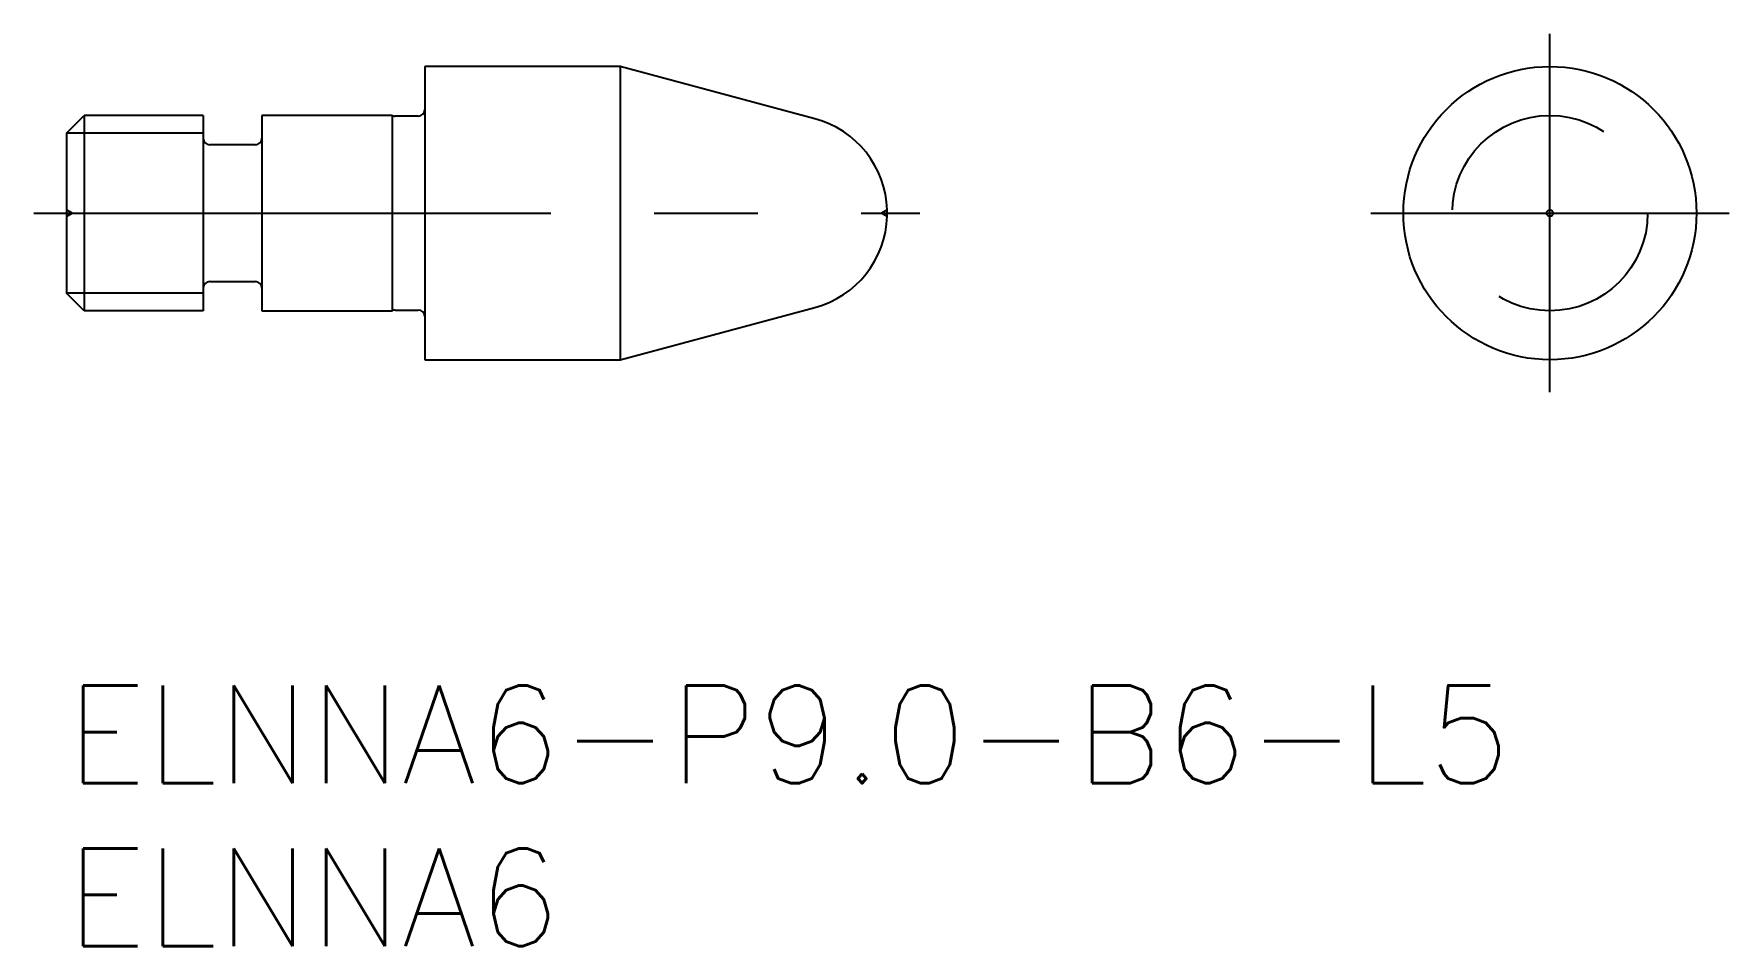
# Model space of a CAD drawing. Extents: x -1 to 51.1, y -8 to 20.
import ezdxf

# ---------------------------------------------------------------- set-up
doc = ezdxf.new("R2010")
doc.units = 0
doc.header["$LTSCALE"] = 0.5
doc.linetypes.add('CENTER', pattern=[50.8, 31.75, -6.35, 6.35, -6.35])
doc.linetypes.add('DASHED', pattern=[19.05, 12.7, -6.35])
for name, color, linetype in [('MSM_CENTER', 1, 'CENTER'), ('MSM_CONTINUOUS', 7, 'CONTINUOUS'), ('MSM_DASHED', 4, 'DASHED'), ('MSM_NARROW', 5, 'CONTINUOUS'), ('MSM_PART_NUMBER', 7, 'CONTINUOUS')]:
    doc.layers.add(name, color=color, linetype=linetype)
doc.styles.get("Standard").update_dxf_attribs({"font": 'txt.shx', "height": 1, "bigfont": 'bigfont.shx'})

# ---------------------------------------------------------------- blocks, each defined once
blk = doc.blocks.new('*U27')
at = {"layer": 'MSM_PART_NUMBER'}
blk.add_text('ELNNA6-P9.0-B6-L5', height=3, dxfattribs=at).set_placement((0, -3))
blk = doc.blocks.new('*U28')
at = {"layer": 'MSM_PART_NUMBER'}
blk.add_text('ELNNA6', height=3, dxfattribs=at).set_placement((0, -8))

msp = doc.modelspace()

# ---------------------------------------------------------------- linework, layer by layer
at = {"layer": 'MSM_CENTER'}
for p, q in [((45.552, 9), (45.552, 20)), ((-1, 14.5), (26.203, 14.5)), ((40.052, 14.5), (51.052, 14.5))]:
    msp.add_line(p, q, dxfattribs=at)
at = {"layer": 'MSM_CONTINUOUS'}
for p, q in [((11, 19), (11, 10)), ((17, 19), (11, 19)), ((22.98, 17.398), (17, 19)), ((17, 19), (17, 10)), ((0, 16.958), (0.542, 17.5)), ((4.2, 17.5), (0.542, 17.5)), ((0.542, 17.5), (0.542, 11.5)), ((4.2, 17.5), (4.2, 11.5)), ((6, 17.5), (6, 11.5)), ((10, 17.5), (6, 17.5)), ((10, 17.5), (10, 11.5)), ((10.8, 17.475), (10.097, 17.475)), ((0, 16.958), (0, 12.042)), ((5.8, 16.6), (4.4, 16.6)), ((25.201, 14.401), (25.201, 14.599)), ((0.542, 11.5), (0, 12.042)), ((4.4, 12.4), (5.8, 12.4)), ((4.2, 11.5), (0.542, 11.5)), ((6, 11.5), (10, 11.5)), ((10.097, 11.525), (10.8, 11.525)), ((17, 10), (22.98, 11.602)), ((11, 10), (17, 10))]:
    msp.add_line(p, q, dxfattribs=at)
for radius in [4.5, 0.0991]:
    msp.add_circle((45.552, 14.5), radius, dxfattribs=at)
for centre, radius, start, end in [((10.097, 17.675), 0.2, 241.045, 270), ((10.8, 17.675), 0.2, 270, 0), ((22.203, 14.5), 3, 1.8935, 75), ((4.4, 16.8), 0.2, 180, 270), ((5.8, 16.8), 0.2, 270, 0), ((22.203, 14.5), 3, 285, 358.1065), ((4.4, 12.2), 0.2, 90, 180), ((5.8, 12.2), 0.2, 0, 90), ((10.097, 11.325), 0.2, 90, 118.955), ((10.8, 11.325), 0.2, 0, 90)]:
    msp.add_arc(centre, radius, start, end, dxfattribs=at)
at = {"layer": 'MSM_DASHED'}
for p, q in [((0.173, 14.5), (0, 14.6)), ((25.201, 14.599), (25.03, 14.5)), ((0, 14.4), (0.173, 14.5)), ((25.03, 14.5), (25.201, 14.401))]:
    msp.add_line(p, q, dxfattribs=at)
msp.add_circle((45.552, 14.5), 3, dxfattribs=at)
at = {"layer": 'MSM_NARROW'}
for p, q in [((4.2, 16.958), (0, 16.958)), ((4.2, 12.042), (0, 12.042))]:
    msp.add_line(p, q, dxfattribs=at)

# ---------------------------------------------------------------- block references
at = {"layer": 'MSM_CONTINUOUS'}
for name in ['*U27', '*U28']:
    msp.add_blockref(name, (0, 0), dxfattribs=at)

doc.saveas('drawing.dxf')
